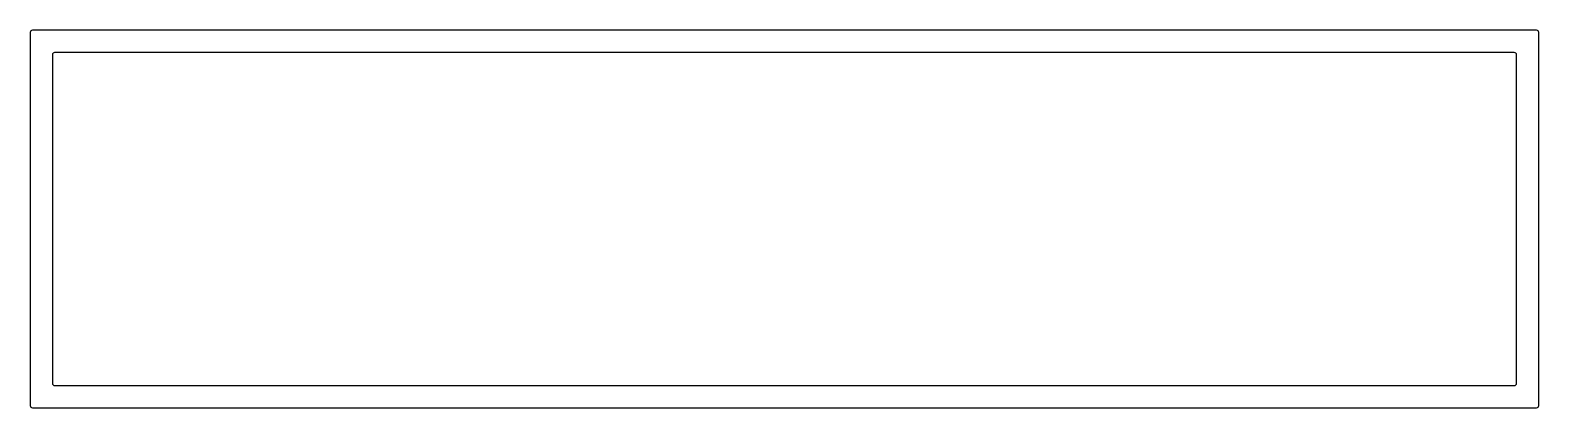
# Model space of a CAD drawing. Header units: inches. Extents: x -102 to 101, y 0 to 51.
import ezdxf

# ---------------------------------------------------------------- set-up
doc = ezdxf.new("R2010")
doc.units = ezdxf.units.IN
doc.header["$MEASUREMENT"] = 0

msp = doc.modelspace()

# ---------------------------------------------------------------- linework, layer by layer
at = {"color": 4}
for p, q in [((101.17, 50.82), (-101.43, 50.82)), ((-101.73, 50.52), (-101.73, 0.32)), ((101.47, 0.32), (101.47, 50.52)), ((-98.73, 47.52), (-98.73, 3.32)), ((98.17, 47.82), (-98.43, 47.82)), ((98.47, 3.32), (98.47, 47.52)), ((-98.43, 3.02), (98.17, 3.02)), ((-101.43, 0.02), (101.17, 0.02))]:
    msp.add_line(p, q, dxfattribs=at)
for centre, start, end in [((-101.43, 50.52), 90, 180), ((101.17, 50.52), 360, 90), ((-98.43, 47.52), 90, 180), ((98.17, 47.52), 360, 90), ((-98.43, 3.32), 180, 270), ((98.17, 3.32), 270, 0), ((-101.43, 0.32), 180, 270), ((101.17, 0.32), 270, 0)]:
    msp.add_arc(centre, 0.3, start, end, dxfattribs=at)

doc.saveas('drawing.dxf')
